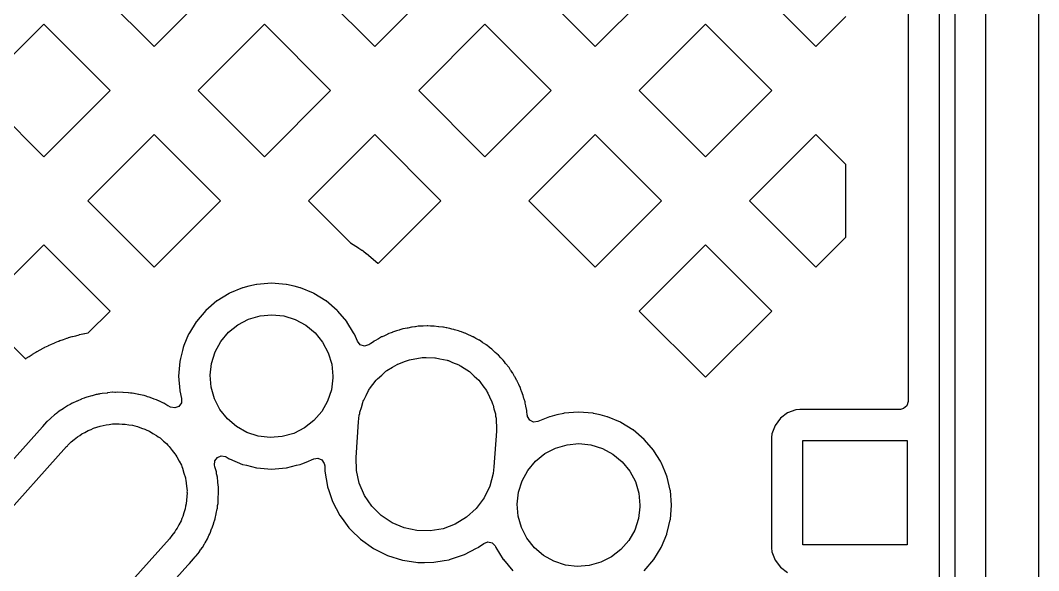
# Model space of a CAD drawing. Extents: x 124.3 to 210.2, y -114.7 to -26.3.
# Drawn here: x 193.41 to 209.99, y -56.77 to -47.81 of the extents above; entities that cross this region are included whole.
import ezdxf

# ---------------------------------------------------------------- set-up
doc = ezdxf.new("R2010")
doc.units = 0
doc.layers.add('BLACK', color=7, linetype='CONTINUOUS')

msp = doc.modelspace()

# ---------------------------------------------------------------- linework, layer by layer
at = {"layer": 'BLACK', "linetype": 'CONTINUOUS'}
for p, q in [((209.992, -30.6388), (209.992, -110.361)), ((208.375, -94.2982), (208.375, -40.4018)), ((208.625, -40.35), (208.625, -94.35)), ((209.133, -94.3142), (209.133, -40.4288)), ((207.867, -40.6646), (207.867, -54.0155)), ((194.509, -47.1517), (195.588, -48.2307)), ((195.588, -48.2307), (196.667, -47.1517)), ((198.101, -47.1517), (199.18, -48.2307)), ((199.18, -48.2307), (200.259, -47.1517)), ((201.693, -47.1517), (202.772, -48.2307)), ((202.772, -48.2307), (203.851, -47.1517)), ((205.285, -47.1517), (206.364, -48.2307)), ((206.364, -48.2307), (206.852, -47.7421)), ((193.792, -47.8687), (192.712, -48.9477)), ((194.871, -48.9477), (193.792, -47.8687)), ((197.384, -47.8687), (196.305, -48.9477)), ((198.463, -48.9477), (197.384, -47.8687)), ((200.976, -47.8687), (199.897, -48.9477)), ((202.055, -48.9477), (200.976, -47.8687)), ((204.568, -47.8687), (203.489, -48.9477)), ((205.647, -48.9477), (204.568, -47.8687)), ((192.712, -48.9477), (193.792, -50.0268)), ((193.792, -50.0268), (194.871, -48.9477)), ((196.305, -48.9477), (197.384, -50.0268)), ((197.384, -50.0268), (198.463, -48.9477)), ((199.897, -48.9477), (200.976, -50.0268)), ((200.976, -50.0268), (202.055, -48.9477)), ((203.489, -48.9477), (204.568, -50.0268)), ((204.568, -50.0268), (205.647, -48.9477)), ((195.588, -49.6647), (194.509, -50.7438)), ((196.667, -50.7438), (195.588, -49.6647)), ((199.18, -49.6647), (198.101, -50.7438)), ((200.259, -50.7438), (199.18, -49.6647)), ((202.772, -49.6647), (201.693, -50.7438)), ((203.851, -50.7438), (202.772, -49.6647)), ((206.364, -49.6647), (205.285, -50.7438)), ((206.852, -50.1534), (206.364, -49.6647)), ((206.852, -51.3342), (206.852, -50.1534)), ((194.509, -50.7438), (195.588, -51.8228)), ((195.588, -51.8228), (196.667, -50.7438)), ((198.101, -50.7438), (198.787, -51.4303)), ((199.236, -51.7661), (200.259, -50.7438)), ((201.693, -50.7438), (202.772, -51.8228)), ((202.772, -51.8228), (203.851, -50.7438)), ((205.285, -50.7438), (206.364, -51.8228)), ((206.364, -51.8228), (206.852, -51.3342)), ((193.792, -51.4608), (192.712, -52.5398)), ((194.871, -52.5398), (193.792, -51.4608)), ((198.787, -51.4303), (198.919, -51.5112)), ((198.919, -51.5112), (198.923, -51.5139)), ((198.923, -51.5139), (198.973, -51.5472)), ((198.973, -51.5472), (198.977, -51.55)), ((198.977, -51.55), (198.993, -51.5616)), ((198.993, -51.5616), (198.997, -51.5646)), ((198.997, -51.5646), (199.044, -51.6016)), ((204.568, -51.4608), (203.489, -52.5398)), ((205.647, -52.5398), (204.568, -51.4608)), ((199.044, -51.6016), (199.048, -51.6048)), ((199.048, -51.6048), (199.229, -51.759)), ((199.229, -51.759), (199.232, -51.7623)), ((199.232, -51.7623), (199.236, -51.7661)), ((197.028, -52.1628), (196.818, -52.2499)), ((197.032, -52.1609), (197.028, -52.1628)), ((197.028, -52.1628), (197.028, -52.1628)), ((197.133, -52.1367), (197.032, -52.1609)), ((197.258, -52.1066), (197.133, -52.1367)), ((197.263, -52.1055), (197.258, -52.1066)), ((197.258, -52.1066), (197.258, -52.1066)), ((197.5, -52.0868), (197.263, -52.1055)), ((197.737, -52.1055), (197.5, -52.0868)), ((197.742, -52.1066), (197.737, -52.1055)), ((197.867, -52.1367), (197.742, -52.1066)), ((197.742, -52.1066), (197.742, -52.1066)), ((197.968, -52.1609), (197.867, -52.1367)), ((197.972, -52.1628), (197.968, -52.1609)), ((198.182, -52.2499), (197.972, -52.1628)), ((197.972, -52.1628), (197.972, -52.1628)), ((196.611, -52.3758), (196.43, -52.53)), ((196.615, -52.3732), (196.611, -52.3758)), ((196.809, -52.2543), (196.615, -52.3732)), ((196.615, -52.3732), (196.615, -52.3732)), ((196.813, -52.2518), (196.809, -52.2543)), ((196.818, -52.2499), (196.813, -52.2518)), ((196.818, -52.2499), (196.818, -52.2499)), ((198.187, -52.2518), (198.182, -52.2499)), ((198.182, -52.2499), (198.182, -52.2499)), ((198.191, -52.2543), (198.187, -52.2518)), ((198.385, -52.3732), (198.191, -52.2543)), ((198.389, -52.3758), (198.385, -52.3732)), ((198.385, -52.3732), (198.385, -52.3732)), ((198.57, -52.53), (198.389, -52.3758)), ((192.712, -52.5398), (193.492, -53.3196)), ((194.517, -52.8936), (194.871, -52.5398)), ((196.43, -52.53), (196.276, -52.7106)), ((198.578, -52.5398), (198.57, -52.53)), ((198.724, -52.7106), (198.578, -52.5398)), ((203.489, -52.5398), (204.568, -53.6189)), ((204.568, -53.6189), (205.647, -52.5398)), ((196.273, -52.7148), (196.164, -52.8936)), ((196.276, -52.7106), (196.273, -52.7148)), ((196.273, -52.7148), (196.273, -52.7148)), ((196.952, -52.7632), (197.125, -52.6728)), ((197.125, -52.6728), (197.313, -52.6177)), ((197.313, -52.6177), (197.507, -52.6)), ((197.507, -52.6), (197.701, -52.6204)), ((197.701, -52.6204), (197.888, -52.6781)), ((197.888, -52.6781), (198.059, -52.771)), ((198.727, -52.7148), (198.724, -52.7106)), ((198.836, -52.8936), (198.727, -52.7148)), ((198.727, -52.7148), (198.727, -52.7148)), ((194.459, -52.9037), (194.515, -52.8939)), ((194.515, -52.8939), (194.517, -52.8936)), ((196.164, -52.8936), (196.152, -52.913)), ((196.675, -53.035), (196.8, -52.8855)), ((196.8, -52.8855), (196.952, -52.7632)), ((198.059, -52.771), (198.21, -52.8954)), ((198.848, -52.913), (198.836, -52.8936)), ((199.465, -52.8899), (199.397, -52.9128)), ((199.473, -52.8869), (199.465, -52.8899)), ((199.534, -52.8616), (199.473, -52.8869)), ((199.581, -52.8504), (199.534, -52.8616)), ((199.591, -52.8473), (199.581, -52.8504)), ((199.64, -52.8308), (199.591, -52.8473)), ((199.645, -52.83), (199.64, -52.8308)), ((199.71, -52.819), (199.645, -52.83)), ((199.645, -52.83), (199.645, -52.83)), ((199.718, -52.8173), (199.71, -52.819)), ((199.779, -52.8028), (199.718, -52.8173)), ((199.784, -52.8016), (199.779, -52.8028)), ((199.779, -52.8028), (199.779, -52.8028)), ((199.789, -52.8012), (199.784, -52.8016)), ((199.833, -52.7978), (199.789, -52.8012)), ((199.789, -52.8012), (199.789, -52.8012)), ((199.844, -52.7964), (199.833, -52.7978)), ((199.889, -52.7887), (199.844, -52.7964)), ((199.894, -52.7879), (199.889, -52.7887)), ((199.889, -52.7887), (199.889, -52.7887)), ((199.899, -52.7879), (199.894, -52.7879)), ((199.961, -52.7872), (199.899, -52.7879)), ((199.899, -52.7879), (199.899, -52.7879)), ((199.964, -52.7872), (199.961, -52.7872)), ((199.972, -52.7868), (199.964, -52.7872)), ((200.035, -52.7818), (199.972, -52.7868)), ((200.04, -52.7814), (200.035, -52.7818)), ((200.045, -52.7818), (200.04, -52.7814)), ((200.09, -52.7854), (200.045, -52.7818)), ((200.101, -52.7857), (200.09, -52.7854)), ((200.127, -52.7855), (200.101, -52.7857)), ((200.151, -52.7852), (200.127, -52.7855)), ((200.219, -52.7952), (200.151, -52.7852)), ((200.227, -52.7962), (200.219, -52.7952)), ((200.291, -52.8012), (200.227, -52.7962)), ((200.296, -52.8016), (200.291, -52.8012)), ((200.291, -52.8012), (200.291, -52.8012)), ((200.301, -52.8028), (200.296, -52.8016)), ((200.346, -52.8134), (200.301, -52.8028)), ((200.301, -52.8028), (200.301, -52.8028)), ((200.357, -52.8156), (200.346, -52.8134)), ((200.4, -52.822), (200.357, -52.8156)), ((200.405, -52.8228), (200.4, -52.822)), ((200.4, -52.822), (200.4, -52.822)), ((200.439, -52.8333), (200.405, -52.8228)), ((200.47, -52.843), (200.439, -52.8333)), ((200.478, -52.8452), (200.47, -52.843)), ((200.546, -52.8616), (200.478, -52.8452)), ((200.574, -52.8732), (200.546, -52.8616)), ((200.594, -52.8813), (200.574, -52.8732)), ((200.604, -52.8851), (200.594, -52.8813)), ((200.646, -52.8982), (200.604, -52.8851)), ((193.92, -53.0815), (193.972, -53.0568)), ((193.972, -53.0568), (193.976, -53.0548)), ((193.976, -53.0548), (194.031, -53.0311)), ((194.031, -53.0311), (194.036, -53.0292)), ((194.036, -53.0292), (194.054, -53.0221)), ((194.054, -53.0221), (194.059, -53.0204)), ((194.059, -53.0204), (194.113, -53.0018)), ((194.113, -53.0018), (194.166, -52.9823)), ((194.166, -52.9823), (194.171, -52.9807)), ((194.171, -52.9807), (194.19, -52.9746)), ((194.19, -52.9746), (194.195, -52.9732)), ((194.195, -52.9732), (194.252, -52.9569)), ((194.252, -52.9569), (194.257, -52.9557)), ((194.257, -52.9557), (194.312, -52.9424)), ((194.312, -52.9424), (194.367, -52.9261)), ((194.367, -52.9261), (194.372, -52.9248)), ((194.372, -52.9248), (194.43, -52.91)), ((194.43, -52.91), (194.434, -52.9088)), ((194.434, -52.9088), (194.454, -52.9047)), ((194.454, -52.9047), (194.459, -52.9037)), ((196.15, -52.9176), (196.073, -53.1032)), ((196.152, -52.913), (196.15, -52.9176)), ((196.15, -52.9176), (196.15, -52.9176)), ((196.581, -53.2061), (196.675, -53.035)), ((198.21, -52.8954), (198.333, -53.0466)), ((198.333, -53.0466), (198.425, -53.2189)), ((198.85, -52.9176), (198.848, -52.913)), ((198.898, -53.0331), (198.85, -52.9176)), ((198.85, -52.9176), (198.85, -52.9176)), ((198.944, -53.0894), (198.898, -53.0331)), ((199.165, -53.0349), (199.126, -53.0636)), ((199.169, -53.0319), (199.165, -53.0349)), ((199.194, -53.019), (199.169, -53.0319)), ((199.233, -52.9983), (199.194, -53.019)), ((199.241, -52.9941), (199.233, -52.9983)), ((199.292, -52.9626), (199.241, -52.9941)), ((199.296, -52.96), (199.292, -52.9626)), ((199.292, -52.9626), (199.292, -52.9626)), ((199.301, -52.9581), (199.296, -52.96)), ((199.34, -52.9419), (199.301, -52.9581)), ((199.301, -52.9581), (199.301, -52.9581)), ((199.35, -52.9371), (199.34, -52.9419)), ((199.392, -52.9151), (199.35, -52.9371)), ((199.397, -52.9128), (199.392, -52.9151)), ((199.392, -52.9151), (199.392, -52.9151)), ((200.651, -52.8997), (200.646, -52.8982)), ((200.646, -52.8982), (200.646, -52.8982)), ((200.655, -52.9019), (200.651, -52.8997)), ((200.71, -52.9292), (200.655, -52.9019)), ((200.655, -52.9019), (200.655, -52.9019)), ((200.718, -52.9328), (200.71, -52.9292)), ((200.735, -52.9397), (200.718, -52.9328)), ((200.779, -52.9581), (200.735, -52.9397)), ((200.784, -52.96), (200.779, -52.9581)), ((200.779, -52.9581), (200.779, -52.9581)), ((200.809, -52.9754), (200.784, -52.96)), ((200.828, -52.9873), (200.809, -52.9754)), ((200.838, -52.9927), (200.828, -52.9873)), ((200.881, -53.014), (200.838, -52.9927)), ((200.885, -53.0169), (200.881, -53.014)), ((200.934, -53.0519), (200.885, -53.0169)), ((200.885, -53.0169), (200.885, -53.0169)), ((200.942, -53.0567), (200.934, -53.0519)), ((200.999, -53.0918), (200.942, -53.0567)), ((193.607, -53.245), (193.657, -53.213)), ((193.657, -53.213), (193.661, -53.2104)), ((193.661, -53.2104), (193.678, -53.2005)), ((193.678, -53.2005), (193.683, -53.1981)), ((193.683, -53.1981), (193.734, -53.1713)), ((193.734, -53.1713), (193.783, -53.1437)), ((193.783, -53.1437), (193.787, -53.1414)), ((193.787, -53.1414), (193.805, -53.1324)), ((193.805, -53.1324), (193.809, -53.1303)), ((193.809, -53.1303), (193.864, -53.1052)), ((193.864, -53.1052), (193.868, -53.1032)), ((193.868, -53.1032), (193.92, -53.0815)), ((196.048, -53.1852), (196.018, -53.3125)), ((196.061, -53.1324), (196.048, -53.1852)), ((196.073, -53.1032), (196.061, -53.1324)), ((196.522, -53.3921), (196.581, -53.2061)), ((198.425, -53.2189), (198.481, -53.4058)), ((199.012, -53.1109), (198.944, -53.0894)), ((199.08, -53.0923), (199.012, -53.1109)), ((199.085, -53.0894), (199.08, -53.0923)), ((199.117, -53.0699), (199.085, -53.0894)), ((199.126, -53.0636), (199.117, -53.0699)), ((201.003, -53.0944), (200.999, -53.0918)), ((200.999, -53.0918), (200.999, -53.0918)), ((201.007, -53.0976), (201.003, -53.0944)), ((201.043, -53.1287), (201.007, -53.0976)), ((201.007, -53.0976), (201.007, -53.0976)), ((201.052, -53.1356), (201.043, -53.1287)), ((201.087, -53.1601), (201.052, -53.1356)), ((201.091, -53.1629), (201.087, -53.1601)), ((201.087, -53.1601), (201.087, -53.1601)), ((201.094, -53.1664), (201.091, -53.1629)), ((201.137, -53.2081), (201.094, -53.1664)), ((201.143, -53.2139), (201.137, -53.2081)), ((201.195, -53.2582), (201.143, -53.2139)), ((193.492, -53.3196), (193.503, -53.3125)), ((193.503, -53.3125), (193.507, -53.3098)), ((193.507, -53.3098), (193.555, -53.2802)), ((193.555, -53.2802), (193.602, -53.2477)), ((193.602, -53.2477), (193.607, -53.245)), ((196.005, -53.3633), (195.987, -53.6)), ((196.018, -53.3125), (196.005, -53.3633)), ((196.5, -53.586), (196.522, -53.3921)), ((199.556, -53.4046), (199.681, -53.3584)), ((199.681, -53.3584), (199.746, -53.3338)), ((199.746, -53.3338), (199.748, -53.3335)), ((199.748, -53.3335), (199.749, -53.3333)), ((199.749, -53.3333), (199.952, -53.2985)), ((199.952, -53.2985), (199.954, -53.2985)), ((199.954, -53.2985), (199.957, -53.298)), ((199.957, -53.298), (200.02, -53.2994)), ((200.02, -53.2994), (200.158, -53.3012)), ((200.158, -53.3012), (200.164, -53.3025)), ((200.164, -53.3025), (200.171, -53.3027)), ((200.171, -53.3027), (200.24, -53.3176)), ((200.24, -53.3176), (200.36, -53.3413)), ((200.36, -53.3413), (200.37, -53.3456)), ((200.37, -53.3456), (200.38, -53.3476)), ((200.38, -53.3476), (200.446, -53.3758)), ((200.446, -53.3758), (200.551, -53.4176)), ((201.199, -53.2614), (201.195, -53.2582)), ((201.233, -53.3021), (201.199, -53.2614)), ((201.241, -53.3103), (201.233, -53.3021)), ((201.274, -53.3428), (201.241, -53.3103)), ((201.293, -53.3682), (201.274, -53.3428)), ((201.312, -53.3941), (201.293, -53.3682)), ((198.481, -53.4058), (198.5, -53.6)), ((199.295, -53.5836), (199.364, -53.5203)), ((199.364, -53.5203), (199.373, -53.5148)), ((199.373, -53.5148), (199.379, -53.5099)), ((199.379, -53.5099), (199.468, -53.4566)), ((199.468, -53.4566), (199.546, -53.4088)), ((199.546, -53.4088), (199.552, -53.4066)), ((199.552, -53.4066), (199.556, -53.4046)), ((200.551, -53.4176), (200.564, -53.4262)), ((200.564, -53.4262), (200.576, -53.4313)), ((200.576, -53.4313), (200.635, -53.4707)), ((200.635, -53.4707), (200.725, -53.5275)), ((200.725, -53.5275), (200.74, -53.5415)), ((200.74, -53.5415), (200.754, -53.5506)), ((200.754, -53.5506), (200.802, -53.5989)), ((201.318, -53.4008), (201.312, -53.3941)), ((201.366, -53.4569), (201.318, -53.4008)), ((201.368, -53.4611), (201.366, -53.4569)), ((201.394, -53.503), (201.368, -53.4611)), ((201.368, -53.4611), (201.368, -53.4611)), ((201.4, -53.5123), (201.394, -53.503)), ((201.425, -53.5453), (201.4, -53.5123)), ((201.428, -53.5492), (201.425, -53.5453)), ((201.425, -53.5453), (201.425, -53.5453)), ((201.43, -53.5536), (201.428, -53.5492)), ((201.457, -53.6052), (201.43, -53.5536)), ((201.43, -53.5536), (201.43, -53.5536)), ((195.987, -53.6), (196.005, -53.8367)), ((196.516, -53.7805), (196.5, -53.586)), ((198.5, -53.6279), (198.475, -53.8215)), ((198.5, -53.6), (198.5, -53.6279)), ((199.151, -53.7385), (199.206, -53.6643)), ((199.206, -53.6643), (199.217, -53.6543)), ((199.217, -53.6543), (199.224, -53.6456)), ((199.224, -53.6456), (199.295, -53.5836)), ((200.802, -53.5989), (200.876, -53.6672)), ((200.876, -53.6672), (200.891, -53.6875)), ((200.891, -53.6875), (200.905, -53.7014)), ((200.905, -53.7014), (200.942, -53.7559)), ((201.461, -53.6127), (201.457, -53.6052)), ((201.497, -53.6719), (201.461, -53.6127)), ((201.5, -53.6761), (201.497, -53.6719)), ((201.497, -53.6719), (201.497, -53.6719)), ((201.502, -53.6807), (201.5, -53.6761)), ((201.521, -53.7266), (201.502, -53.6807)), ((194.744, -53.8816), (194.707, -53.8904)), ((194.824, -53.8753), (194.744, -53.8816)), ((194.831, -53.8746), (194.824, -53.8753)), ((194.911, -53.8638), (194.831, -53.8746)), ((194.916, -53.864), (194.911, -53.8638)), ((194.949, -53.8648), (194.916, -53.864)), ((194.916, -53.864), (194.916, -53.864)), ((194.962, -53.8644), (194.949, -53.8648)), ((194.995, -53.8618), (194.962, -53.8644)), ((195, -53.8614), (194.995, -53.8618)), ((194.995, -53.8618), (194.995, -53.8618)), ((195.081, -53.8678), (195, -53.8614)), ((195.087, -53.8681), (195.081, -53.8678)), ((195.168, -53.8701), (195.087, -53.8681)), ((195.173, -53.871), (195.168, -53.8701)), ((195.206, -53.877), (195.173, -53.871)), ((195.173, -53.871), (195.173, -53.871)), ((195.219, -53.8787), (195.206, -53.877)), ((195.231, -53.8796), (195.219, -53.8787)), ((195.256, -53.8816), (195.231, -53.8796)), ((195.261, -53.8828), (195.256, -53.8816)), ((195.335, -53.9005), (195.261, -53.8828)), ((195.261, -53.8828), (195.261, -53.8828)), ((196.005, -53.8367), (196.007, -53.8415)), ((196.007, -53.8415), (196.007, -53.8415)), ((196.007, -53.8415), (196.036, -53.9643)), ((196.57, -53.9681), (196.516, -53.7805)), ((198.475, -53.8215), (198.414, -54.0067)), ((199.039, -53.9164), (199.078, -53.8355)), ((199.078, -53.8355), (199.09, -53.8202)), ((199.09, -53.8202), (199.096, -53.8073)), ((199.096, -53.8073), (199.151, -53.7385)), ((200.942, -53.7559), (200.999, -53.8322)), ((200.999, -53.8322), (201.012, -53.8589)), ((201.012, -53.8589), (201.025, -53.878)), ((201.025, -53.878), (201.051, -53.9362)), ((201.526, -53.7367), (201.521, -53.7266)), ((201.534, -53.7525), (201.526, -53.7367)), ((201.547, -53.7771), (201.534, -53.7525)), ((201.548, -53.7818), (201.547, -53.7771)), ((201.567, -53.8364), (201.548, -53.7818)), ((201.57, -53.8445), (201.567, -53.8364)), ((201.598, -53.9137), (201.57, -53.8445)), ((194.256, -54.04), (194.224, -54.0598)), ((194.261, -54.0381), (194.256, -54.04)), ((194.331, -54.0091), (194.261, -54.0381)), ((194.261, -54.0381), (194.261, -54.0381)), ((194.337, -54.0064), (194.331, -54.0091)), ((194.406, -53.9734), (194.337, -54.0064)), ((194.41, -53.9713), (194.406, -53.9734)), ((194.447, -53.9604), (194.41, -53.9713)), ((194.459, -53.9561), (194.447, -53.9604)), ((194.494, -53.9416), (194.459, -53.9561)), ((194.572, -53.9228), (194.494, -53.9416)), ((194.579, -53.921), (194.572, -53.9228)), ((194.643, -53.9019), (194.579, -53.921)), ((194.652, -53.8993), (194.643, -53.9019)), ((194.657, -53.8978), (194.652, -53.8993)), ((194.652, -53.8993), (194.652, -53.8993)), ((194.661, -53.8972), (194.657, -53.8978)), ((194.68, -53.8947), (194.661, -53.8972)), ((194.661, -53.8972), (194.661, -53.8972)), ((194.694, -53.8928), (194.68, -53.8947)), ((194.707, -53.8904), (194.694, -53.8928)), ((195.342, -53.9019), (195.335, -53.9005)), ((195.421, -53.9165), (195.342, -53.9019)), ((195.426, -53.9182), (195.421, -53.9165)), ((195.457, -53.9291), (195.426, -53.9182)), ((195.426, -53.9182), (195.426, -53.9182)), ((195.47, -53.9328), (195.457, -53.9291)), ((195.48, -53.9352), (195.47, -53.9328)), ((195.506, -53.9416), (195.48, -53.9352)), ((195.581, -53.9726), (195.506, -53.9416)), ((195.587, -53.975), (195.581, -53.9726)), ((195.627, -53.9888), (195.587, -53.975)), ((195.659, -54.0003), (195.627, -53.9888)), ((195.664, -54.0019), (195.659, -54.0003)), ((195.659, -54.0003), (195.659, -54.0003)), ((195.668, -54.0043), (195.664, -54.0019)), ((195.697, -54.02), (195.668, -54.0043)), ((195.668, -54.0043), (195.668, -54.0043)), ((195.709, -54.0255), (195.697, -54.02)), ((195.739, -54.0381), (195.709, -54.0255)), ((195.744, -54.04), (195.739, -54.0381)), ((195.739, -54.0381), (195.739, -54.0381)), ((195.748, -54.0426), (195.744, -54.04)), ((195.813, -54.0823), (195.748, -54.0426)), ((195.748, -54.0426), (195.748, -54.0426)), ((196.033, -54.0352), (195.991, -54.093)), ((196.036, -53.9643), (196.033, -54.0352)), ((196.659, -54.1417), (196.57, -53.9681)), ((198.414, -54.0067), (198.317, -54.1764)), ((198.963, -54.1113), (198.985, -54.0278)), ((198.985, -54.0278), (198.995, -54.007)), ((198.995, -54.007), (199.001, -53.9895)), ((199.001, -53.9895), (199.039, -53.9164)), ((201.051, -53.9362), (201.09, -54.0168)), ((201.09, -54.0168), (201.1, -54.0499)), ((201.1, -54.0499), (201.11, -54.0742)), ((201.6, -53.9185), (201.598, -53.9137)), ((201.611, -53.9671), (201.6, -53.9185)), ((201.614, -53.9779), (201.611, -53.9671)), ((201.629, -54.0208), (201.614, -53.9779)), ((201.632, -54.04), (201.629, -54.0208)), ((201.639, -54.0821), (201.632, -54.04)), ((207.867, -54.0155), (207.846, -54.0836)), ((193.998, -54.2068), (193.967, -54.2284)), ((194.008, -54.1989), (193.998, -54.2068)), ((194.037, -54.1744), (194.008, -54.1989)), ((194.041, -54.1718), (194.037, -54.1744)), ((194.106, -54.1322), (194.041, -54.1718)), ((194.041, -54.1718), (194.041, -54.1718)), ((194.111, -54.1285), (194.106, -54.1322)), ((194.178, -54.0824), (194.111, -54.1285)), ((194.183, -54.0803), (194.178, -54.0824)), ((194.213, -54.066), (194.183, -54.0803)), ((194.183, -54.0803), (194.183, -54.0803)), ((194.224, -54.0598), (194.213, -54.066)), ((195.819, -54.0857), (195.813, -54.0823)), ((195.854, -54.1046), (195.819, -54.0857)), ((195.925, -54.1192), (195.854, -54.1046)), ((195.991, -54.093), (195.925, -54.1192)), ((196.781, -54.2947), (196.659, -54.1417)), ((198.317, -54.1764), (198.19, -54.3242)), ((198.93, -54.2343), (198.937, -54.208)), ((198.937, -54.208), (198.94, -54.1861)), ((198.94, -54.1861), (198.963, -54.1113)), ((201.11, -54.0742), (201.123, -54.1335)), ((201.123, -54.1335), (201.146, -54.215)), ((201.146, -54.215), (201.15, -54.2537)), ((201.641, -54.0905), (201.639, -54.0821)), ((201.657, -54.1589), (201.641, -54.0905)), ((201.658, -54.1637), (201.657, -54.1589)), ((201.657, -54.1589), (201.657, -54.1589)), ((201.66, -54.1868), (201.658, -54.1637)), ((201.663, -54.2187), (201.66, -54.1868)), ((201.664, -54.2298), (201.663, -54.2187)), ((202.258, -54.2066), (202.148, -54.2332)), ((202.263, -54.2055), (202.258, -54.2066)), ((202.258, -54.2066), (202.258, -54.2066)), ((202.5, -54.1868), (202.263, -54.2055)), ((202.737, -54.2055), (202.5, -54.1868)), ((202.742, -54.2066), (202.737, -54.2055)), ((202.852, -54.2332), (202.742, -54.2066)), ((202.742, -54.2066), (202.742, -54.2066)), ((205.903, -54.1994), (205.787, -54.2867)), ((206.04, -54.1483), (205.903, -54.1994)), ((206.102, -54.1415), (206.04, -54.1483)), ((207.74, -54.1415), (206.102, -54.1415)), ((207.793, -54.1301), (207.74, -54.1415)), ((207.846, -54.0836), (207.793, -54.1301)), ((193.838, -54.3451), (193.772, -54.4224)), ((193.841, -54.3414), (193.838, -54.3451)), ((193.838, -54.3451), (193.838, -54.3451)), ((193.845, -54.3382), (193.841, -54.3414)), ((193.903, -54.2889), (193.845, -54.3382)), ((193.845, -54.3382), (193.845, -54.3382)), ((193.908, -54.2844), (193.903, -54.2889)), ((193.967, -54.2284), (193.908, -54.2844)), ((194.859, -54.3876), (194.912, -54.3785)), ((194.912, -54.3785), (194.969, -54.3792)), ((194.969, -54.3792), (195.022, -54.3752)), ((195.022, -54.3752), (195.068, -54.3805)), ((195.068, -54.3805), (195.118, -54.3812)), ((195.118, -54.3812), (195.178, -54.3931)), ((196.929, -54.4211), (196.781, -54.2947)), ((198.19, -54.3242), (198.036, -54.4443)), ((198.878, -54.9235), (198.917, -54.3435)), ((198.917, -54.3435), (198.93, -54.2343)), ((201.15, -54.2537), (201.156, -54.2829)), ((201.156, -54.2829), (201.158, -54.3408)), ((201.158, -54.3408), (201.165, -54.42)), ((201.667, -54.2455), (201.664, -54.2298)), ((201.669, -54.2557), (201.667, -54.2455)), ((201.705, -54.3167), (201.669, -54.2557)), ((201.769, -54.3485), (201.705, -54.3167)), ((201.839, -54.3409), (201.769, -54.3485)), ((202.028, -54.2628), (201.839, -54.3409)), ((202.032, -54.2609), (202.028, -54.2628)), ((202.028, -54.2628), (202.028, -54.2628)), ((202.148, -54.2332), (202.032, -54.2609)), ((202.968, -54.2609), (202.852, -54.2332)), ((202.972, -54.2628), (202.968, -54.2609)), ((203.182, -54.3499), (202.972, -54.2628)), ((202.972, -54.2628), (202.972, -54.2628)), ((203.187, -54.3518), (203.182, -54.3499)), ((203.182, -54.3499), (203.182, -54.3499)), ((203.191, -54.3543), (203.187, -54.3518)), ((203.385, -54.4732), (203.191, -54.3543)), ((205.787, -54.2867), (205.699, -54.4033)), ((193.77, -54.4247), (192.505, -55.8352)), ((193.772, -54.4224), (193.77, -54.4247)), ((194.377, -54.5671), (194.411, -54.5418)), ((194.411, -54.5418), (194.462, -54.5165)), ((194.462, -54.5165), (194.516, -54.4846)), ((194.516, -54.4846), (194.561, -54.4678)), ((194.561, -54.4678), (194.602, -54.4476)), ((194.602, -54.4476), (194.654, -54.4334)), ((194.654, -54.4334), (194.709, -54.4133)), ((194.709, -54.4133), (194.761, -54.4044)), ((194.761, -54.4044), (194.809, -54.3914)), ((194.809, -54.3914), (194.859, -54.3876)), ((195.178, -54.3931), (195.234, -54.3996)), ((195.234, -54.3996), (195.275, -54.4124)), ((195.275, -54.4124), (195.32, -54.4213)), ((195.32, -54.4213), (195.381, -54.4457)), ((195.381, -54.4457), (195.438, -54.4637)), ((195.438, -54.4637), (195.472, -54.4822)), ((195.472, -54.4822), (195.511, -54.4976)), ((195.511, -54.4976), (195.57, -54.535)), ((195.57, -54.535), (195.626, -54.5651)), ((197.1, -54.5164), (196.929, -54.4211)), ((197.285, -54.5767), (197.1, -54.5164)), ((197.862, -54.5323), (197.674, -54.5848)), ((198.036, -54.4443), (197.862, -54.5323)), ((201.162, -54.4965), (201.122, -55.0765)), ((201.163, -54.4789), (201.162, -54.4905)), ((201.162, -54.4905), (201.162, -54.4965)), ((201.165, -54.42), (201.163, -54.4789)), ((203.389, -54.4758), (203.385, -54.4732)), ((203.385, -54.4732), (203.385, -54.4732)), ((203.57, -54.63), (203.389, -54.4758)), ((205.648, -54.5397), (205.641, -54.6019)), ((205.699, -54.4033), (205.648, -54.5397)), ((194.184, -54.7256), (194.195, -54.7155)), ((194.195, -54.7155), (194.24, -54.6706)), ((194.24, -54.6706), (194.289, -54.6338)), ((194.289, -54.6338), (194.339, -54.5899)), ((194.339, -54.5899), (194.377, -54.5671)), ((195.626, -54.5651), (195.653, -54.5875)), ((195.653, -54.5875), (195.685, -54.6075)), ((195.685, -54.6075), (195.74, -54.6582)), ((195.74, -54.6582), (195.791, -54.7003)), ((195.791, -54.7003), (195.812, -54.7246)), ((197.479, -54.5998), (197.285, -54.5767)), ((197.674, -54.5848), (197.479, -54.5998)), ((202.125, -54.7728), (202.313, -54.7177)), ((202.313, -54.7177), (202.507, -54.7)), ((202.507, -54.7), (202.701, -54.7204)), ((203.724, -54.8106), (203.57, -54.63)), ((205.641, -54.6019), (205.641, -56.3981)), ((206.15, -56.35), (206.15, -54.65)), ((206.15, -54.65), (207.85, -54.65)), ((207.85, -54.65), (207.85, -56.35)), ((192.853, -56.2087), (194.163, -54.7487)), ((194.163, -54.7487), (194.178, -54.7332)), ((194.178, -54.7332), (194.184, -54.7256)), ((195.812, -54.7246), (195.836, -54.7472)), ((195.836, -54.7472), (195.884, -54.8109)), ((195.884, -54.8109), (195.928, -54.8644)), ((195.928, -54.8644), (195.942, -54.8887)), ((201.8, -54.9855), (201.952, -54.8632)), ((201.952, -54.8632), (202.125, -54.7728)), ((202.701, -54.7204), (202.888, -54.7781)), ((202.888, -54.7781), (203.059, -54.871)), ((203.059, -54.871), (203.21, -54.9954)), ((203.727, -54.8148), (203.724, -54.8106)), ((203.833, -54.9875), (203.727, -54.8148)), ((203.727, -54.8148), (203.727, -54.8148)), ((195.942, -54.8887), (195.959, -54.9122)), ((195.959, -54.9122), (195.997, -54.9879)), ((195.997, -54.9879), (196.032, -55.0514)), ((196.573, -55.0532), (196.576, -54.9823)), ((196.576, -54.9823), (196.618, -54.9246)), ((196.618, -54.9246), (196.683, -54.8983)), ((196.683, -54.8983), (196.753, -54.9119)), ((196.753, -54.9119), (196.761, -54.9164)), ((196.761, -54.9164), (196.813, -54.9482)), ((196.813, -54.9482), (196.818, -54.9501)), ((196.818, -54.9501), (196.818, -54.9501)), ((196.818, -54.9501), (197.028, -55.0372)), ((197.028, -55.0372), (197.032, -55.0391)), ((197.032, -55.0391), (197.091, -55.0532)), ((197.909, -55.0532), (197.968, -55.0391)), ((197.968, -55.0391), (197.995, -55.0276)), ((197.995, -55.0276), (198.063, -54.9996)), ((198.063, -54.9996), (198.187, -54.9482)), ((198.187, -54.9488), (198.254, -54.9363)), ((198.187, -54.9482), (198.187, -54.9488)), ((198.254, -54.9363), (198.319, -54.963)), ((198.319, -54.963), (198.36, -55.021)), ((198.36, -55.021), (198.367, -55.0603)), ((198.883, -55.1371), (198.878, -54.9235)), ((201.675, -55.135), (201.8, -54.9855)), ((203.21, -54.9954), (203.333, -55.1466)), ((203.848, -55.013), (203.833, -54.9875)), ((203.85, -55.0176), (203.848, -55.013)), ((203.903, -55.1457), (203.85, -55.0176)), ((203.85, -55.0176), (203.85, -55.0176)), ((196.032, -55.0514), (196.039, -55.0742)), ((196.039, -55.0742), (196.05, -55.0968)), ((196.05, -55.0968), (196.075, -55.1832)), ((196.075, -55.1832), (196.098, -55.2546)), ((196.577, -55.0725), (196.573, -55.0532)), ((196.579, -55.0791), (196.577, -55.0725)), ((196.588, -55.1085), (196.579, -55.0791)), ((196.602, -55.1565), (196.588, -55.1085)), ((196.603, -55.1614), (196.602, -55.1565)), ((196.607, -55.194), (196.603, -55.1614)), ((196.61, -55.2067), (196.607, -55.194)), ((196.618, -55.2437), (196.61, -55.2067)), ((197.091, -55.0532), (197.258, -55.0934)), ((197.258, -55.0934), (197.258, -55.0934)), ((197.258, -55.0934), (197.263, -55.0945)), ((197.263, -55.0945), (197.5, -55.1132)), ((197.5, -55.1132), (197.737, -55.0945)), ((197.737, -55.0945), (197.742, -55.0934)), ((197.742, -55.0934), (197.909, -55.0532)), ((197.742, -55.0934), (197.742, -55.0934)), ((198.367, -55.0603), (198.368, -55.1132)), ((198.368, -55.1132), (198.368, -55.1457)), ((198.368, -55.1457), (198.411, -55.3992)), ((198.929, -55.3458), (198.883, -55.1371)), ((201.11, -55.1857), (201.054, -55.3921)), ((201.122, -55.0765), (201.11, -55.1857)), ((201.581, -55.3061), (201.675, -55.135)), ((203.333, -55.1466), (203.425, -55.3189)), ((203.939, -55.2324), (203.903, -55.1457)), ((196.098, -55.2546), (196.1, -55.2746)), ((196.1, -55.2746), (196.106, -55.295)), ((196.106, -55.295), (196.115, -55.3903)), ((196.619, -55.2486), (196.618, -55.2437)), ((196.625, -55.3245), (196.619, -55.2486)), ((196.619, -55.2486), (196.619, -55.2486)), ((196.625, -55.3313), (196.625, -55.3245)), ((196.636, -55.4114), (196.625, -55.3313)), ((199.014, -55.542), (198.929, -55.3458)), ((201.522, -55.4921), (201.581, -55.3061)), ((203.425, -55.3189), (203.481, -55.5058)), ((203.942, -55.2437), (203.939, -55.2324)), ((203.993, -55.4557), (203.942, -55.2437)), ((196.115, -55.3903), (196.124, -55.4666)), ((196.124, -55.4666), (196.123, -55.4829)), ((196.123, -55.4829), (196.125, -55.5)), ((196.125, -55.5), (196.123, -55.5589)), ((196.632, -55.5809), (196.638, -55.5049)), ((196.635, -55.4492), (196.636, -55.4163)), ((196.636, -55.4621), (196.635, -55.4492)), ((196.636, -55.4163), (196.636, -55.4114)), ((196.636, -55.4163), (196.636, -55.4163)), ((196.638, -55.4951), (196.636, -55.4621)), ((196.639, -55.5), (196.638, -55.4951)), ((196.638, -55.5049), (196.639, -55.5)), ((198.411, -55.3992), (198.412, -55.4039)), ((198.412, -55.4039), (198.432, -55.4633)), ((198.432, -55.4633), (198.493, -55.6429)), ((199.134, -55.7186), (199.014, -55.542)), ((201.054, -55.3921), (200.961, -55.5845)), ((201.5, -55.686), (201.522, -55.4921)), ((203.481, -55.5058), (203.5, -55.7)), ((203.995, -55.4633), (203.993, -55.4557)), ((204.013, -55.7), (203.995, -55.4633)), ((196.111, -55.6799), (196.1, -55.7194)), ((196.114, -55.6219), (196.111, -55.6799)), ((196.123, -55.5589), (196.114, -55.6219)), ((196.621, -55.7184), (196.623, -55.7056)), ((196.623, -55.7056), (196.629, -55.6733)), ((196.629, -55.6733), (196.63, -55.6684)), ((196.629, -55.6733), (196.629, -55.6733)), ((196.63, -55.6684), (196.632, -55.5877)), ((196.632, -55.5877), (196.632, -55.5809)), ((198.493, -55.6429), (198.612, -55.8707)), ((200.961, -55.5845), (200.833, -55.7557)), ((201.516, -55.8805), (201.5, -55.686)), ((203.5, -55.7), (203.5, -55.7279)), ((203.995, -55.9367), (204.013, -55.7)), ((196.072, -55.8271), (196.056, -55.8866)), ((196.094, -55.7626), (196.072, -55.8271)), ((196.1, -55.7194), (196.094, -55.7626)), ((196.583, -55.9213), (196.598, -55.8419)), ((196.598, -55.8419), (196.599, -55.8352)), ((196.599, -55.8352), (196.617, -55.7611)), ((196.617, -55.7611), (196.618, -55.7563)), ((196.617, -55.7611), (196.617, -55.7611)), ((196.618, -55.7563), (196.621, -55.7184)), ((198.612, -55.8707), (198.648, -55.9188)), ((199.286, -55.8693), (199.134, -55.7186)), ((199.463, -55.9887), (199.286, -55.8693)), ((200.833, -55.7557), (200.675, -55.8996)), ((203.5, -55.7279), (203.475, -55.9215)), ((195.992, -56.0209), (195.964, -56.0794)), ((196.028, -55.9576), (195.992, -56.0209)), ((196.04, -55.9201), (196.028, -55.9576)), ((196.056, -55.8866), (196.04, -55.9201)), ((196.527, -56.0813), (196.556, -56.0109)), ((196.556, -56.0109), (196.558, -56.0063)), ((196.558, -56.0063), (196.567, -55.9694)), ((196.567, -55.9694), (196.571, -55.957)), ((196.571, -55.957), (196.582, -55.926)), ((196.582, -55.926), (196.583, -55.9213)), ((196.582, -55.926), (196.582, -55.926)), ((198.648, -55.9188), (198.76, -56.07)), ((199.66, -56.0723), (199.463, -55.9887)), ((200.493, -56.0111), (200.293, -56.0862)), ((200.675, -55.8996), (200.493, -56.0111)), ((201.57, -56.0681), (201.516, -55.8805)), ((203.475, -55.9215), (203.414, -56.1067)), ((203.939, -56.1676), (203.971, -56.033)), ((203.971, -56.033), (203.993, -55.9415)), ((203.993, -55.9415), (203.995, -55.9367)), ((203.993, -55.9415), (203.993, -55.9415)), ((195.878, -56.1966), (195.837, -56.2513)), ((195.927, -56.1372), (195.878, -56.1966)), ((195.944, -56.1063), (195.927, -56.1372)), ((195.964, -56.0794), (195.944, -56.1063)), ((196.462, -56.2393), (196.475, -56.2088)), ((196.475, -56.2088), (196.48, -56.1971)), ((196.48, -56.1971), (196.496, -56.1682)), ((196.496, -56.1682), (196.498, -56.1638)), ((196.496, -56.1682), (196.496, -56.1682)), ((196.498, -56.1638), (196.5, -56.1592)), ((196.5, -56.1592), (196.525, -56.0877)), ((196.5, -56.1592), (196.5, -56.1592)), ((196.525, -56.0877), (196.527, -56.0813)), ((198.76, -56.07), (198.765, -56.0771)), ((198.765, -56.0771), (198.769, -56.0806)), ((198.769, -56.0806), (198.769, -56.0806)), ((198.769, -56.0806), (198.796, -56.1076)), ((198.796, -56.1076), (198.949, -56.257)), ((199.869, -56.1173), (199.66, -56.0723)), ((200.082, -56.122), (199.869, -56.1173)), ((200.293, -56.0862), (200.082, -56.122)), ((201.659, -56.2417), (201.57, -56.0681)), ((203.414, -56.1067), (203.317, -56.2764)), ((203.85, -56.3824), (203.937, -56.1722)), ((203.937, -56.1722), (203.939, -56.1676)), ((203.937, -56.1722), (203.937, -56.1722)), ((195.837, -56.2513), (194.527, -57.7113)), ((196.376, -56.39), (196.408, -56.3305)), ((196.408, -56.3305), (196.414, -56.319)), ((196.414, -56.319), (196.418, -56.3131)), ((196.418, -56.3131), (196.457, -56.2481)), ((196.457, -56.2481), (196.46, -56.2439)), ((196.46, -56.2439), (196.462, -56.2393)), ((196.462, -56.2393), (196.462, -56.2393)), ((198.949, -56.257), (199.159, -56.406)), ((200.871, -56.3881), (200.956, -56.3245)), ((200.956, -56.3245), (201.023, -56.3)), ((201.023, -56.3), (201.092, -56.3153)), ((201.092, -56.3153), (201.142, -56.3657)), ((201.142, -56.3657), (201.148, -56.3774)), ((201.781, -56.3947), (201.659, -56.2417)), ((203.317, -56.2764), (203.19, -56.4242)), ((207.85, -56.35), (206.15, -56.35)), ((196.259, -56.5431), (196.269, -56.5301)), ((196.269, -56.5301), (196.273, -56.5249)), ((196.273, -56.5249), (196.326, -56.4631)), ((196.326, -56.4631), (196.328, -56.4589)), ((196.328, -56.4589), (196.345, -56.4307)), ((196.328, -56.4589), (196.328, -56.4589)), ((196.345, -56.4307), (196.353, -56.42)), ((196.353, -56.42), (196.373, -56.394)), ((196.373, -56.3939), (196.376, -56.39)), ((196.373, -56.394), (196.373, -56.3939)), ((199.159, -56.406), (199.389, -56.5203)), ((199.389, -56.5203), (199.634, -56.5972)), ((200.399, -56.5892), (200.643, -56.5072)), ((200.643, -56.5072), (200.84, -56.4043)), ((200.84, -56.4043), (200.866, -56.3903)), ((200.866, -56.3903), (200.871, -56.3881)), ((200.866, -56.3903), (200.866, -56.3903)), ((201.148, -56.3774), (201.15, -56.3824)), ((201.15, -56.3824), (201.15, -56.3824)), ((201.15, -56.3824), (201.152, -56.387)), ((201.152, -56.387), (201.154, -56.3912)), ((201.154, -56.3912), (201.273, -56.5852)), ((201.929, -56.5211), (201.781, -56.3947)), ((202.1, -56.6164), (201.929, -56.5211)), ((203.19, -56.4242), (203.036, -56.5443)), ((203.727, -56.5852), (203.846, -56.3912)), ((203.846, -56.3912), (203.848, -56.387)), ((203.848, -56.387), (203.85, -56.3824)), ((205.641, -56.3981), (205.648, -56.4603)), ((205.648, -56.4603), (205.699, -56.5967)), ((194.863, -58.0987), (196.138, -56.678)), ((196.138, -56.678), (196.15, -56.6663)), ((196.15, -56.6663), (196.155, -56.6618)), ((196.155, -56.6618), (196.159, -56.6586)), ((196.155, -56.6618), (196.155, -56.6618)), ((196.159, -56.6586), (196.162, -56.6549)), ((196.162, -56.6549), (196.229, -56.5768)), ((196.162, -56.6549), (196.162, -56.6549)), ((196.229, -56.5768), (196.231, -56.5745)), ((196.231, -56.5745), (196.257, -56.545)), ((196.257, -56.545), (196.259, -56.5431)), ((199.634, -56.5972), (199.639, -56.5979)), ((199.639, -56.5979), (199.639, -56.5979)), ((199.639, -56.5979), (199.884, -56.634)), ((199.884, -56.634), (199.884, -56.634)), ((199.884, -56.634), (199.889, -56.6348)), ((199.889, -56.6348), (199.989, -56.6337)), ((199.989, -56.6337), (200.141, -56.6321)), ((200.141, -56.6321), (200.141, -56.6321)), ((200.141, -56.6321), (200.146, -56.6321)), ((200.146, -56.6321), (200.312, -56.6039)), ((200.312, -56.6039), (200.394, -56.59)), ((200.394, -56.59), (200.399, -56.5892)), ((200.394, -56.59), (200.394, -56.59)), ((201.273, -56.5852), (201.273, -56.5852)), ((201.273, -56.5852), (201.276, -56.5894)), ((201.276, -56.5894), (201.43, -56.77)), ((202.285, -56.6767), (202.1, -56.6164)), ((202.479, -56.6998), (202.285, -56.6767)), ((202.674, -56.6848), (202.479, -56.6998)), ((202.862, -56.6323), (202.674, -56.6848)), ((203.036, -56.5443), (202.862, -56.6323)), ((203.57, -56.77), (203.724, -56.5894)), ((203.724, -56.5894), (203.727, -56.5852)), ((203.727, -56.5852), (203.727, -56.5852)), ((205.699, -56.5967), (205.787, -56.7133)), ((205.787, -56.7133), (205.903, -56.8006))]:
    msp.add_line(p, q, dxfattribs=at)

doc.saveas('drawing.dxf')
